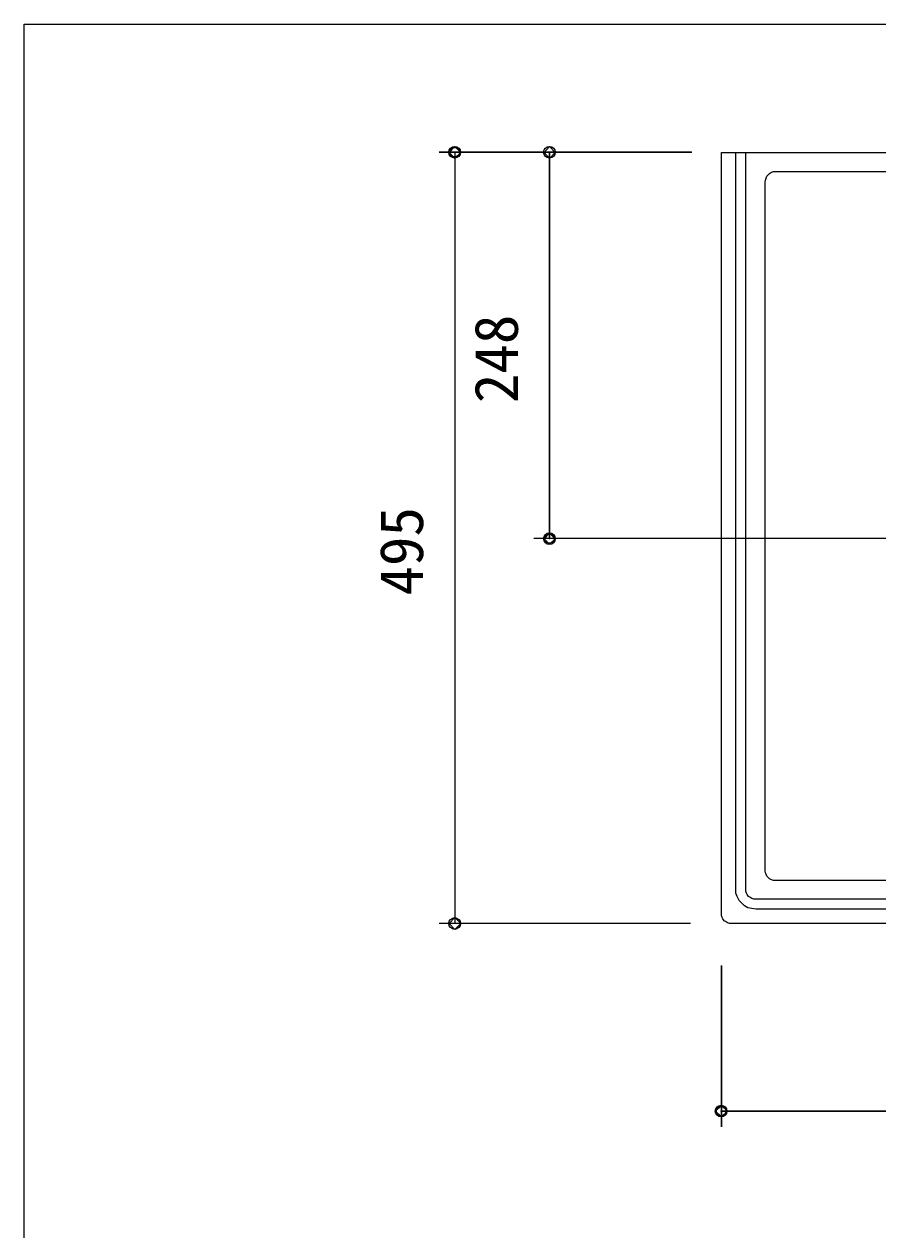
# Model space of a CAD drawing. Units: millimetres, scale not verified. Extents: x -1392 to 1350, y -947 to 991.
# Drawn here: x -1392 to -844, y 217 to 991 of the extents above; entities that cross this region are included whole.
import ezdxf
from ezdxf.enums import TextEntityAlignment as Align

# ---------------------------------------------------------------- set-up
doc = ezdxf.new("R2010")
doc.units = ezdxf.units.MM
doc.header["$LTSCALE"] = 10
doc.header["$PDMODE"] = 32
doc.header["$PDSIZE"] = 6
for name, color, linetype, lineweight in [('0-1_レイヤー_1', 7, 'Continuous', 18), ('0-7', 7, 'Continuous', 5), ('F-0', 7, 'Continuous', 5)]:
    doc.layers.add(name, color=color, linetype=linetype, lineweight=lineweight)
doc.styles.add('ＭＳ ゴシック', font='')
doc.styles.get('ＭＳ ゴシック').set_extended_font_data('MS Gothic')

msp = doc.modelspace()

# ---------------------------------------------------------------- linework, layer by layer
at = {"layer": '0-1_レイヤー_1', "color": 5}
for p, q in [((-963.03, 908.76), (-1125.17, 908.76)), ((-1115.01, 908.76), (-1115.01, 413.88)), ((-963.88, 908.76), (-1064.21, 908.76)), ((-1054.05, 661.1), (-1054.05, 908.76)), ((-665.43, 661.1), (-1064.21, 661.1)), ((-963.88, 413.88), (-1125.17, 413.88)), ((-943.98, 386.78), (-943.98, 283.49)), ((-943.98, 293.65), (-333.96, 293.65))]:
    msp.add_line(p, q, dxfattribs=at)
at = {"layer": '0-1_レイヤー_1'}
msp.add_line((-943.98, 908.76), (-333.96, 908.76), dxfattribs=at)
at = {"layer": '0-1_レイヤー_1', "color": 5}
for points in [[(-1111.2, 908.76), (-1115.01, 912.56), (-1118.82, 908.76), (-1115.01, 904.94)], [(-1050.66, 908.76), (-1054.26, 912.56), (-1057.86, 908.76), (-1054.26, 904.94)], [(-1050.66, 660.89), (-1054.26, 664.49), (-1057.86, 660.89), (-1054.26, 657.29)], [(-1111.2, 413.88), (-1115.01, 417.69), (-1118.82, 413.88), (-1115.01, 410.07)], [(-940.17, 293.44), (-943.98, 297.04), (-947.79, 293.44), (-943.98, 289.84)]]:
    msp.add_lwpolyline(points, close=True, dxfattribs=at)
at = {"layer": '0-1_レイヤー_1'}
for points in [[(-333.96, 420.23), (-334.38, 418.96), (-334.38, 417.69), (-335.23, 416.84), (-336.08, 415.57), (-336.92, 415.15), (-337.77, 414.3), (-339.04, 413.88), (-340.31, 413.88), (-639.18, 413.88), (-937.63, 413.88), (-938.9, 413.88), (-940.17, 414.3), (-941.44, 415.15), (-942.29, 415.57), (-943.14, 416.84), (-943.56, 417.69), (-943.98, 418.96), (-943.98, 420.23), (-943.98, 908.76)], [(-826.72, 441.39), (-909.27, 441.39), (-910.54, 441.39), (-911.81, 441.82), (-913.08, 442.66), (-913.93, 443.51), (-914.77, 444.36), (-915.2, 445.63), (-915.62, 446.47), (-916.04, 447.74), (-916.04, 668.72), (-916.04, 889.7), (-915.62, 890.97), (-915.2, 892.24), (-914.77, 893.51), (-913.93, 894.36), (-913.08, 895.21), (-911.81, 896.05), (-910.54, 896.48), (-909.27, 896.48), (-639.18, 896.48)], [(-828.41, 441.39), (-907.15, 441.39), (-909.27, 441.39)]]:
    msp.add_lwpolyline(points, dxfattribs=at)
for points in [[(-934.67, 908.76), (-343.27, 908.76), (-343.27, 435.89), (-343.7, 433.35), (-344.54, 431.23), (-345.39, 428.69), (-347.08, 427), (-349.2, 425.31), (-351.32, 424.04), (-353.43, 423.61), (-355.97, 423.19), (-639.18, 423.19), (-921.97, 423.19), (-924.51, 423.61), (-927.05, 424.04), (-929.17, 425.31), (-930.86, 427), (-932.55, 428.69), (-933.82, 431.23), (-934.67, 433.35), (-934.67, 435.89)], [(-928.32, 908.76), (-349.62, 908.76), (-349.62, 435.89), (-350.05, 434.62), (-350.05, 433.35), (-350.89, 432.51), (-351.74, 431.23), (-352.59, 430.81), (-353.43, 429.96), (-354.7, 429.54), (-355.97, 429.54), (-639.18, 429.54), (-921.97, 429.54), (-923.24, 429.54), (-924.51, 429.96), (-925.78, 430.81), (-926.63, 431.23), (-927.47, 432.51), (-927.9, 433.35), (-928.32, 434.62), (-928.32, 435.89)]]:
    msp.add_lwpolyline(points, close=True, dxfattribs=at)
at = {"layer": '0-7'}
for p, q in [((-963.18, 908.9), (-1125.18, 908.9)), ((-1115.18, 908.9), (-1115.18, 413.9)), ((-964.19, 908.9), (-1064.36, 908.9)), ((-1054.36, 660.9), (-1054.36, 908.9)), ((-665.68, 660.9), (-1064.36, 660.9)), ((-964.18, 413.9), (-1125.18, 413.9)), ((-944.18, 386.9), (-944.18, 283.49)), ((-944.18, 293.49), (-334.18, 293.49))]:
    msp.add_line(p, q, dxfattribs=at)
for centre in [(-1115.18, 908.9), (-1054.36, 908.9), (-1054.36, 660.9), (-1115.18, 413.9), (-944.18, 293.49)]:
    msp.add_circle(centre, 3.75, dxfattribs=at)
for p in [(-1115.18, 908.9), (-1054.36, 660.9), (-944.18, 293.49)]:
    msp.add_point(p, dxfattribs=at)
at = {"layer": 'F-0'}
msp.add_lwpolyline([(-1391.5, 991.14), (1350.16, 991.14), (1350.16, -947.41), (-1391.5, -947.41)], close=True, dxfattribs=at)

# ---------------------------------------------------------------- texts
at = {"layer": '0-7', "style": 'ＭＳ ゴシック'}
for s, p in [('248', (-1066.28, 747.86)), ('495', (-1127.1, 624.36))]:
    msp.add_text(s, height=27.86, rotation=90, dxfattribs=at).set_placement(p, align=Align.BOTTOM_LEFT)

doc.saveas('drawing.dxf')
